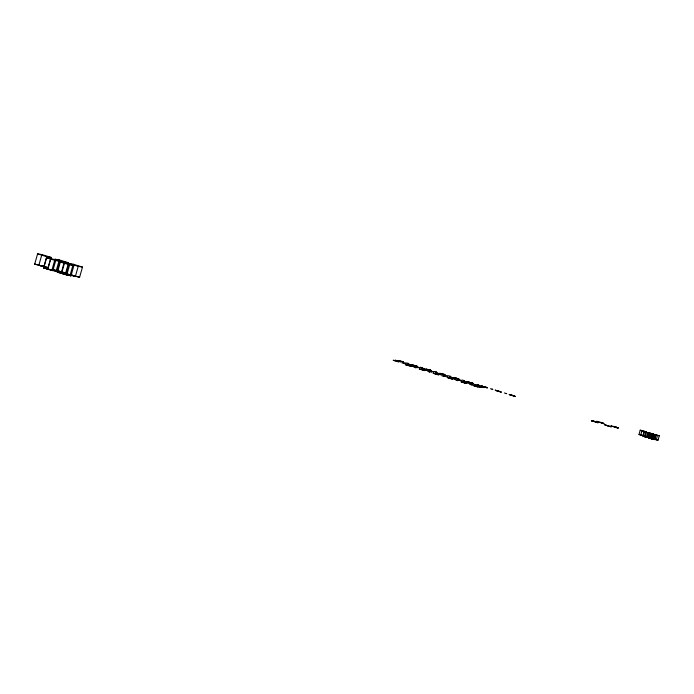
<?xml version="1.0" encoding="UTF-8"?>
<svg xmlns="http://www.w3.org/2000/svg" width="694" height="694" viewBox="0 0 694 694"><rect width="100%" height="100%" fill="white"/><g stroke="black" fill="none" stroke-linecap="round" stroke-linejoin="round"><path stroke-width="1.04" d="M34.7 264.093L37.589 253.883L41.866 254.577L51.148 257.431L48.259 267.641L34.7 264.093L48.259 267.641M38.977 264.787L41.866 254.577M43.514 267.953L46.403 257.752L50.679 258.446L59.962 261.3L57.073 271.51L43.514 267.953L57.073 271.51M43.991 266.947L46.88 256.737L51.148 257.431M47.791 268.656L50.679 258.446M52.111 269.446L55 259.235L59.276 259.929L68.567 262.783L65.678 272.994L52.111 269.446L65.678 272.994M52.796 270.807L55.685 260.606L59.962 261.3M56.388 270.139L59.276 259.929M57.446 272.239L60.335 262.028L64.603 262.731L73.894 265.585L71.005 275.796L57.446 272.239L71.005 275.796M61.402 272.3L64.29 262.089L68.567 262.783M61.714 272.942L64.603 262.731M66.043 273.722L68.932 263.512L73.208 264.214L82.491 267.069L79.602 277.279L66.043 273.722L79.602 277.279M66.728 275.093L69.617 264.882L73.894 265.585M70.32 274.425L73.208 264.214M75.334 276.576L78.222 266.366L82.491 267.069M640.64 434.964L643.008 435.693L638.992 434.513L640.215 430.176L645.984 431.685L644.752 436.023L642.939 435.728L644.162 431.39L645.984 431.685M638.992 434.513L640.805 434.808L642.037 430.471M643.156 436.257L644.379 431.92L646.201 432.215L650.148 433.429L648.916 437.767L643.156 436.257L648.916 437.767M644.969 436.561L646.201 432.215M648.04 437.237L650.408 437.966L646.392 436.786L647.615 432.449L653.384 433.958L652.152 438.296L650.339 438.001L651.562 433.663L653.384 433.958M647.103 437.472L648.326 433.134L650.148 433.429M646.392 436.786L648.205 437.09L649.437 432.744M649.072 438.079L650.304 433.741L652.117 434.036L656.064 435.251L654.841 439.588L649.072 438.079L654.841 439.588M650.894 438.374L652.117 434.036M653.54 434.271L652.308 438.608L658.068 440.117L659.3 435.78L653.54 434.271L659.3 435.78M653.019 439.293L654.251 434.956L656.064 435.251M654.13 438.903L655.353 434.565M657.487 435.485L656.255 439.823L658.068 440.117M412.427 364.836L411.863 364.697L417.45 366.415L412.93 364.992M410.059 364.766L414.57 366.189L408.992 364.48L413.893 365.946L413.451 365.565M426.35 369.113L425.795 368.982L431.373 370.691L428.293 369.581M426.862 369.269L430.809 370.206M407.656 364.654L407.1 364.524L412.678 366.232L408.159 364.81M423.991 369.052L428.502 370.475L422.924 368.757L427.816 370.232L427.383 369.841M421.588 368.939L421.032 368.8L426.61 370.518L423.245 369.156L426.047 370.023M440.282 373.398L439.727 373.259L445.305 374.977L442.225 373.866M440.785 373.554L444.741 374.482M422.091 369.095L425.925 370.266M437.914 373.329L442.434 374.751L436.856 373.042L438.348 373.459M419.688 369.034L419.124 368.904L424.711 370.613L420.191 369.191M453.763 377.458L455.793 378.083M435.52 373.216L434.956 373.086L440.543 374.795L437.168 373.433L439.97 374.3M454.214 377.683L453.659 377.545L459.237 379.262L456.149 378.143M454.717 377.831L458.673 378.768M436.023 373.372L439.467 374.213M451.343 377.458L450.788 377.319L456.366 379.037L453.277 377.918M451.846 377.614L455.802 378.542M433.62 373.32L433.056 373.181L438.643 374.899L434.123 373.476M434.93 373.693L437.515 374.266M449.443 377.501L448.888 377.363L455.316 379.08L453.59 378.664M468.493 382.064L467.938 381.934L473.516 383.643L468.997 382.221M449.955 377.657L453.789 378.829M465.344 381.769L464.789 381.631L470.367 383.348L469.474 382.75M465.848 381.917L469.803 382.854M447.543 377.597L446.988 377.467L452.566 379.176L448.055 377.753L451.447 378.551M461.857 381.327L461.302 381.188L466.88 382.906L462.36 381.483M482.425 386.35L481.862 386.211L487.448 387.929L484.36 386.81M482.929 386.506L486.884 387.434M466.004 382.489L467.73 382.914L463.549 381.57M479.276 386.046L478.713 385.907L484.299 387.625L483.406 387.026M479.78 386.202L483.727 387.131M461.475 381.882L460.92 381.743L466.498 383.461L461.978 382.038L465.379 382.828M481.02 386.549L482.824 387.105M475.789 385.612L475.234 385.474L480.812 387.191L476.292 385.76M496.357 390.627L495.794 390.496L501.38 392.205L498.04 390.878M496.861 390.783L500.808 391.72M479.936 386.775L481.653 387.191L477.481 385.855M473.395 385.517L472.84 385.387L478.418 387.096L474.228 385.873M474.097 385.847L477.299 386.471M510.281 394.912L509.726 394.773L515.304 396.491L511.972 395.155M510.793 395.068L514.74 395.996M598.419 421.813L596.64 421.267L604.188 423.808L600.154 422.195M600.457 422.464L603.502 423.21M598.731 422.091L602.886 423.097M592.051 420.911L591.375 420.746L598.115 422.82L597.04 422.099M592.659 421.102L597.43 422.221M611.509 426.021L610.833 425.856L617.565 427.929L613.843 426.584M612.117 426.211L616.272 427.226M616.506 427.426L618.588 427.938L617.2 427.504M605.211 424.962L604.535 424.797L611.275 426.871L605.819 425.144L607.163 425.613M607.302 425.656L609.02 426.203M653.965 439.059L656.116 439.597L654.459 439.198M654.633 439.554L652.907 439.024M66.173 273.497L66.711 273.583M408.107 363.413L408.645 363.5M57.567 272.013L58.105 272.1M405.235 363.196L405.773 363.283M422.039 367.699L422.568 367.785M403.335 363.231L403.873 363.326M419.167 367.473L419.697 367.56M435.971 371.975L436.5 372.062M417.268 367.516L417.805 367.603M433.099 371.758L433.629 371.845M449.894 376.261L450.432 376.348M415.368 367.612L415.906 367.707M431.2 371.802L431.737 371.889M447.023 376.035L447.561 376.122M463.826 380.538L464.364 380.624M429.3 371.897L429.838 371.984M445.132 376.079L445.661 376.165M460.955 380.321L461.493 380.407M478.105 384.927L478.643 385.014M443.232 376.183L443.761 376.269M459.064 380.364L459.593 380.451M474.956 384.623L475.494 384.719M492.037 389.213L492.575 389.299M457.164 380.459L457.693 380.546M471.478 384.19L472.007 384.276M505.969 393.489L506.499 393.576M471.087 384.745L471.625 384.832M640.215 430.176L644.162 431.39M647.615 432.449L651.562 433.663M644.379 431.92L648.326 433.134M650.304 433.741L654.251 434.956M472.935 383.14L470.428 382.533M613.539 426.316L618.285 427.851M406.563 362.91L408.879 363.604M420.495 367.195L422.802 367.881M434.427 371.472L436.734 372.166M448.359 375.758L450.666 376.452M462.291 380.034L464.598 380.728M468.745 381.995L467.262 381.544L470.072 382.472M476.57 384.424L478.877 385.118M482.677 386.28L481.194 385.829L484.004 386.758M490.493 388.709L492.809 389.395M496.6 390.566L495.126 390.106L497.928 391.034M504.425 392.986L506.733 393.68M510.532 394.843L509.058 394.392L511.86 395.32M640.805 434.808L644.752 436.023M648.205 437.09L652.152 438.296M651.735 438.304L656.307 439.762M427.929 369.971L425.422 369.355M441.861 374.248L439.354 373.641M648.5 437.775L649.489 438.079M403.691 362.693L406.007 363.378M417.623 366.97L419.931 367.664M431.555 371.255L433.863 371.941M438.651 373.537L441.748 374.508L441.315 374.127M445.487 375.532L447.795 376.226M459.419 379.818L461.727 380.503M469.222 382.941L464.893 381.544L466.923 382.168M473.412 384.129L475.728 384.814M401.8 362.736L404.108 363.422M415.732 367.013L418.04 367.707M429.655 371.299L431.972 371.984M436.76 373.58L439.129 374.153M443.587 375.575L445.904 376.269M450.692 377.866L453.061 378.438M457.519 379.861L459.827 380.546M469.933 383.687L472.241 384.381M413.832 367.117L416.14 367.803M427.756 371.394L430.072 372.088M441.688 375.68L443.995 376.365M455.62 379.956L457.927 380.65M469.552 384.242L471.859 384.927M463.236 382.481L464.486 382.784M37.589 253.883L46.88 256.737M55 259.235L64.29 262.089M68.932 263.512L78.222 266.366M46.403 257.752L55.685 260.606M60.335 262.028L69.617 264.882M64.698 273.002L67.023 273.714M56.101 271.519L58.417 272.23M616.211 427.166L616.74 427.634M602.826 423.045L603.355 423.505M597.291 422.525L594.047 421.18L594.394 421.475M514.185 395.858L514.627 396.248M500.253 391.581L500.695 391.963M486.321 387.295L486.763 387.686M483.614 387.382L481.211 386.515M482.885 386.983L478.817 385.829L480.847 386.454M479.693 386.558L480.127 386.94M472.388 383.019L472.831 383.4M469.682 383.097L467.001 381.986L467.53 382.273M465.761 382.281L466.195 382.663M458.109 378.629L458.552 379.011M455.238 378.404L455.68 378.794L450.892 377.241L452.922 377.866M444.186 374.344L444.62 374.734M439.415 374.17L439.857 374.552M430.254 370.067L430.696 370.449M423.583 369.989L424.025 370.37M416.322 365.781L416.764 366.172M411.551 365.608L411.993 365.99M43.601 266.366L38.586 265.143L44.164 266.86L43.601 266.366M61.02 271.718L55.997 270.495L61.584 272.213L61.02 271.718M51.807 270.053L46.793 268.83L52.371 270.547L51.807 270.053M74.943 276.004L69.929 274.781L75.516 276.498L71.109 275.102L74.943 276.004M65.739 274.338L60.725 273.115L66.303 274.833L65.739 274.338M70.519 275.7L66.459 274.451L70.519 275.7M402.954 361.643L397.931 360.42L403.518 362.129L402.954 361.643M400.082 361.418L395.06 360.195L400.646 361.912L400.082 361.418M398.183 361.461L393.168 360.238L398.746 361.956L398.183 361.461M410.215 365.842L405.201 364.619L410.779 366.337L410.215 365.842M593.708 421.189L591.505 420.651L593.708 421.189M646.678 437.151L644.544 436.63L646.678 437.151M652.594 438.972L650.469 438.452L652.594 438.972"/></g></svg>
